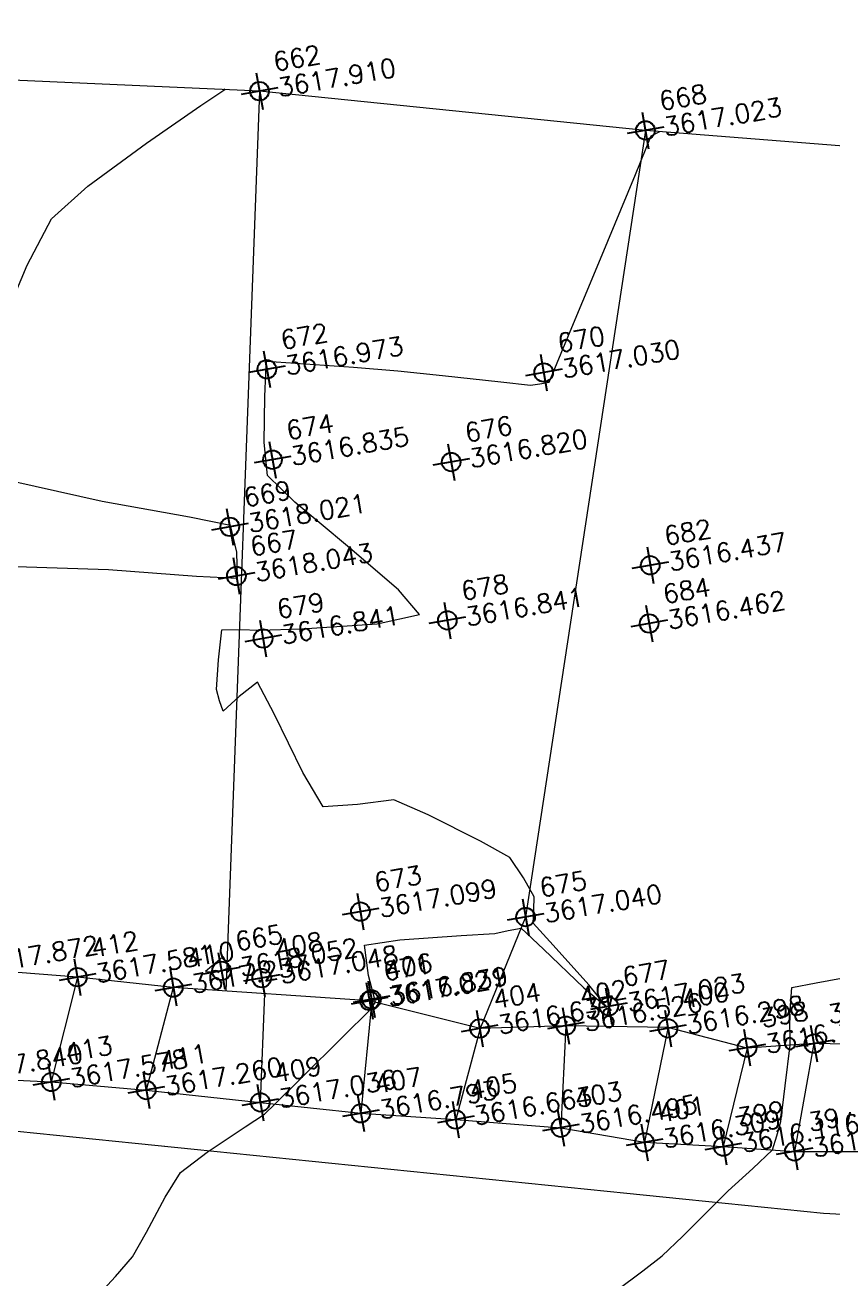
# Model space of a CAD drawing. Header units: millimetres. Extents: x 736950 to 740938, y 8500595 to 8502163.
# Drawn here: x 737878.11 to 737882.45, y 8501301.29 to 8501308.02 of the extents above; entities that cross this region are included whole.
import ezdxf

# ---------------------------------------------------------------- set-up
doc = ezdxf.new("R2010")
doc.units = ezdxf.units.MM
doc.layers.add('CONT-MNR', color=96, linetype='Continuous', lineweight=15)
doc.layers.add('pista', color=251, linetype='Continuous', lineweight=5)
doc.styles.add('5mm', font='arial.ttf', dxfattribs={"height": 3})

msp = doc.modelspace()

# ---------------------------------------------------------------- hatches: boundary and pattern name
at = {"layer": 'pista'}
h = msp.add_hatch(dxfattribs=at)
h.set_pattern_fill('HONEY', color=256, scale=3, angle=9.94991650582834, style=0)
h.set_pattern_definition([(9.94991650582834, (1479841.21072825, -18.49207214638591), (0.4979252195647159, 0.4170677100899267), [0.375, -0.75]), (129.9499165058283, (1479841.21072825, -18.49207214638591), (-0.6101538418184378, 0.222682034283025), [0.3749999999999999, -0.7499999999999998]), (69.94991650582834, (1479841.21072825, -18.49207214638591), (-0.112228622253722, 0.6397497443729518), [-0.75, 0.375])])
h.paths.add_polyline_path([(737744.7999806425, 8501250.923935566), (737743.4751223363, 8501250.754223157), (737756.465848178, 8501242.026572531), (737763.5739612179, 8501242.006896213), (737770.002546867, 8501243.455222024), (737769.8468594846, 8501244.342704736), (737763.4750639071, 8501242.907173423), (737756.7405500773, 8501242.925815564)])
h.paths.add_polyline_path([(737794.2809870465, 8501256.017245878), (737809.7820272583, 8501263.709828075), (737823.391616501, 8501273.483615467), (737837.0791595323, 8501280.557800073), (737851.5530432165, 8501285.77819753), (737870.8510758049, 8501293.050216693, -0.9976846880626209), (737871.0089264096, 8501292.63424804), (737865.2748787645, 8501289.581801567, 0.7845063948290762), (737866.1540430214, 8501286.121818589), (737883.2588851704, 8501291.348365877), (737897.4188924351, 8501296.516943583), (737903.2981396064, 8501301.44146652, -0.5512150924587264), (737904.1219025984, 8501301.177325813), (737906.855912117, 8501297.98174819, 0.5618964424650519), (737910.2738656431, 8501298.536066804), (737914.22079628, 8501308.558674501), (737925.6412323939, 8501300.72656757, 0.340189525830376), (737928.7023693406, 8501300.894137181), (737936.9171069289, 8501306.117412793, -0.358727273887905), (737938.1716059428, 8501305.962964654), (737943.1732157968, 8501301.051021611, 0.3417074120720416), (737946.0555081918, 8501300.709858142), (737955.8779356404, 8501307.072689936), (737971.8320576148, 8501314.464803053), (737988.5677626224, 8501323.411181662), (738023.1375471824, 8501336.282937778), (738044.4246208373, 8501357.728329657), (738061.4456776979, 8501362.208386911), (738078.9085143938, 8501363.070318012), (738112.0997810266, 8501372.051506756), (738118.6561313582, 8501373.365123207), (738128.3493353954, 8501376.976906104), (738155.2251721952, 8501366.826195797), (738176.6167526407, 8501363.543890122), (738193.8053773039, 8501353.328603027), (738204.7313956148, 8501340.877429372), (738207.705198212, 8501335.751671141), (738214.35685511, 8501331.742925933), (738229.9282901662, 8501313.374534177), (738233.5603594936, 8501308.186787868), (738234.53883727, 8501308.358438132), (738230.6417003467, 8501313.924784988), (738214.9478837823, 8501332.43754055), (738208.3676942562, 8501336.403214611), (738205.4657963786, 8501341.405035153), (738194.387784551, 8501354.029418997), (738176.9261677533, 8501364.406946706), (738155.4549153853, 8501367.70147717), (738128.3514754312, 8501377.93815071), (738118.4090486554, 8501374.233504975), (738111.8936108743, 8501372.928085677), (738078.7671659255, 8501363.964436961), (738061.3074614278, 8501363.102660457), (738043.958527311, 8501358.536303693), (738022.6381405202, 8501337.057350922), (737988.196920163, 8501324.233464561), (737971.4304040315, 8501315.270615296), (737955.4419368334, 8501307.862588815), (737945.5806043665, 8501301.47455489, -0.3391433520832071), (737943.8038299843, 8501301.693147572), (737938.8116631231, 8501306.59581691, 0.3560082385246841), (737936.4342009705, 8501306.876887502), (737928.158540546, 8501301.61487459, -0.3502196171718997), (737926.1502499409, 8501301.468794718), (737914.5128481541, 8501309.44969617, 0.4302069892023044), (737913.4330382891, 8501309.014522241), (737909.4507249827, 8501298.90206584, -0.5704007069138802), (737907.5397775185, 8501298.566836312), (737904.9064502402, 8501301.644734057, 0.4931454261128044), (737902.7202336333, 8501302.131411942), (737896.9620044216, 8501297.308254998), (737882.9728831241, 8501292.20205278), (737866.0373022418, 8501287.027224885, -0.7384715771871906), (737865.6977918843, 8501288.787355538), (737871.5108758068, 8501291.881875956, 0.9119586051647783), (737870.5337161538, 8501293.892406015), (737851.2416702455, 8501286.62264278), (737836.7183275839, 8501281.384406622), (737822.9200107896, 8501274.252970394), (737809.3164408724, 8501264.483505804), (737793.8201376351, 8501256.79327439), (737778.9884914039, 8501246.402265295), (737769.846859484, 8501244.34270474), (737770.0025468671, 8501243.455222024), (737779.3594973255, 8501245.563292695)])
h.paths.add_polyline_path([(738260.5182952256, 8501271.251537092), (738234.538837269, 8501308.358438132), (738233.56035949, 8501308.186787868), (738259.6897886079, 8501270.86568047), (738269.3749442189, 8501234.589470252), (738274.5057655985, 8501215.583008338), (738279.7983711922, 8501189.602392923), (738280.7089290785, 8501189.641305126), (738275.382018582, 8501215.790318219), (738270.2441657205, 8501234.822827347)])

# ---------------------------------------------------------------- linework, layer by layer
at = {"linetype": 'Continuous', "extrusion": (0.9849591664230046, 0.172787269436437, 0)}
for points, elevation in [([(8245944.852062786, 0), (8245944.652062787, 0)], 2195698.786162654), ([(8245944.286062787, 0), (8245944.086062785, 0)], 2195700.792162655), ([(8245943.374062789, 0), (8245943.174062791, 0)], 2195698.567162654), ([(8245943.100062788, 0), (8245942.900062788, 0)], 2195700.029162655), ([(8245942.890062787, 0), (8245942.690062787, 0)], 2195698.513162654), ([(8245942.712062789, 0), (8245942.512062789, 0)], 2195699.456162654), ([(8245942.575062788, 0), (8245942.375062788, 0)], 2195698.225162655), ([(8245941.981062788, 0), (8245941.781062787, 0)], 2195700.414162654), ([(8245942.309062789, 0), (8245942.109062788, 0)], 2195698.214162654), ([(8245941.878062786, 0), (8245941.678062786, 0)], 2195699.289162655), ([(8245941.674062787, 0), (8245941.474062786, 0)], 2195700.354162654), ([(8245941.953062788, 0), (8245941.753062788, 0)], 2195698.297162654), ([(8245940.418062788, 0), (8245940.218062788, 0)], 2195698.559162655), ([(8245940.236062787, 0), (8245940.036062788, 0)], 2195699.428162654), ([(8245940.334062787, 0), (8245940.134062788, 0)], 2195697.000162654), ([(8245940.234062788, 0), (8245940.03406279, 0)], 2195697.769162656), ([(8245940.158062787, 0), (8245939.958062788, 0)], 2195697.975162655), ([(8245940.190062786, 0), (8245939.990062788, 0)], 2195697.498162655), ([(8245939.938062788, 0), (8245939.738062788, 0)], 2195698.524162654), ([(8245939.944062787, 0), (8245939.744062788, 0)], 2195698.536162654), ([(8245939.687062787, 0), (8245939.487062787, 0)], 2195699.785162654), ([(8245939.689062789, 0), (8245939.489062788, 0)], 2195699.081162654), ([(8245939.624062791, 0), (8245939.424062788, 0)], 2195699.540162655), ([(8245939.515062786, 0), (8245939.315062786, 0)], 2195700.078162654), ([(8245939.340062791, 0), (8245939.140062789, 0)], 2195700.479162654), ([(8245939.299062787, 0), (8245939.099062788, 0)], 2195700.836162656), ([(8245939.804062787, 0), (8245939.604062788, 0)], 2195696.765162655), ([(8245939.673062786, 0), (8245939.473062786, 0)], 2195697.260162654), ([(8245939.502062787, 0), (8245939.302062788, 0)], 2195697.852162655), ([(8245939.351062788, 0), (8245939.151062788, 0)], 2195698.374162654), ([(8245939.230062789, 0), (8245939.030062787, 0)], 2195698.870162654), ([(8245939.089062789, 0), (8245938.889062788, 0)], 2195699.419162654), ([(8245938.934062787, 0), (8245938.734062788, 0)], 2195699.848162655), ([(8245938.838062788, 0), (8245938.638062788, 0)], 2195700.261162654), ([(8245938.747062787, 0), (8245938.547062787, 0)], 2195700.633162655)]:
    msp.add_lwpolyline(points, dxfattribs=dict(at, elevation=elevation))
at = {"linetype": 'Continuous', "extrusion": (-0.172787269436437, 0.9849591664230046, 0)}
for points, elevation in [([(-2195698.886162654, 0), (-2195698.686162655, 0)], 8245944.752062786), ([(-2195700.892162655, 0), (-2195700.692162654, 0)], 8245944.186062787), ([(-2195698.667162655, 0), (-2195698.467162655, 0)], 8245943.274062787), ([(-2195700.129162654, 0), (-2195699.929162654, 0)], 8245943.000062791), ([(-2195698.613162654, 0), (-2195698.413162655, 0)], 8245942.790062787), ([(-2195699.556162654, 0), (-2195699.356162654, 0)], 8245942.612062788), ([(-2195698.325162655, 0), (-2195698.125162654, 0)], 8245942.475062788), ([(-2195700.514162654, 0), (-2195700.314162655, 0)], 8245941.881062788), ([(-2195698.314162654, 0), (-2195698.114162655, 0)], 8245942.209062788), ([(-2195699.389162655, 0), (-2195699.189162654, 0)], 8245941.778062788), ([(-2195700.454162654, 0), (-2195700.254162654, 0)], 8245941.574062788), ([(-2195698.397162655, 0), (-2195698.197162655, 0)], 8245941.853062788), ([(-2195698.659162655, 0), (-2195698.459162654, 0)], 8245940.318062788), ([(-2195699.528162654, 0), (-2195699.328162655, 0)], 8245940.136062786), ([(-2195697.869162654, 0), (-2195697.669162654, 0)], 8245940.134062788), ([(-2195697.100162655, 0), (-2195696.900162654, 0)], 8245940.234062787), ([(-2195697.598162654, 0), (-2195697.398162654, 0)], 8245940.09006279), ([(-2195698.075162655, 0), (-2195697.875162654, 0)], 8245940.058062789), ([(-2195698.624162655, 0), (-2195698.424162655, 0)], 8245939.838062788), ([(-2195698.636162655, 0), (-2195698.436162654, 0)], 8245939.844062786), ([(-2195699.885162655, 0), (-2195699.685162655, 0)], 8245939.587062787), ([(-2195699.640162655, 0), (-2195699.440162655, 0)], 8245939.524062787), ([(-2195699.181162656, 0), (-2195698.981162655, 0)], 8245939.58906279), ([(-2195700.178162654, 0), (-2195699.978162655, 0)], 8245939.41506279), ([(-2195700.579162655, 0), (-2195700.379162655, 0)], 8245939.240062789), ([(-2195700.936162656, 0), (-2195700.736162655, 0)], 8245939.19906279), ([(-2195696.865162655, 0), (-2195696.665162655, 0)], 8245939.704062789), ([(-2195697.360162655, 0), (-2195697.160162655, 0)], 8245939.573062788), ([(-2195697.952162654, 0), (-2195697.752162655, 0)], 8245939.402062787), ([(-2195698.474162655, 0), (-2195698.274162655, 0)], 8245939.251062788), ([(-2195698.970162654, 0), (-2195698.770162654, 0)], 8245939.130062788), ([(-2195699.519162655, 0), (-2195699.319162655, 0)], 8245938.989062789), ([(-2195699.948162655, 0), (-2195699.748162655, 0)], 8245938.834062786), ([(-2195700.361162654, 0), (-2195700.161162654, 0)], 8245938.738062787), ([(-2195700.733162655, 0), (-2195700.533162655, 0)], 8245938.647062788)]:
    msp.add_lwpolyline(points, dxfattribs=dict(at, elevation=elevation))
at = {"linetype": 'Continuous'}
for centre in [(737879.3685021249, 8501307.667127855), (737881.4421278073, 8501307.45625223), (737879.4081756513, 8501306.173517797), (737880.8955296646, 8501306.156253973), (737879.438616895, 8501305.687467048), (737880.3981895229, 8501305.675082712), (737879.2093766449, 8501305.327442177), (737881.4680878983, 8501305.120607765), (737879.2445035079, 8501305.063542377), (737880.3778059249, 8501304.824771293), (737881.46203604, 8501304.807858065), (737879.3877673864, 8501304.72723826), (737879.9110551466, 8501303.260596203), (737880.7984319453, 8501303.231485773), (737878.3900179369, 8501302.90848428), (737879.1647302627, 8501302.942861773), (737879.3807636835, 8501302.903599055), (737878.9054089686, 8501302.85269822), (737879.9595194652, 8501302.78176825), (737879.9703022516, 8501302.78975145), (737881.2449225787, 8501302.752428245), (737880.551165751, 8501302.632755926), (737881.0144931807, 8501302.648042936), (737881.5632350248, 8501302.633641938), (737882.3471561233, 8501302.551863508), (737881.9884414225, 8501302.530561779), (737878.2501297855, 8501302.345850913), (737878.7603197054, 8501302.30235096), (737879.3729621549, 8501302.236213006), (737879.9132017172, 8501302.177679129), (737880.4226487236, 8501302.144201554), (737880.9877543108, 8501302.100182522), (737881.4370838201, 8501302.02163959), (737881.8604595335, 8501301.998444652), (737882.2425879849, 8501301.973090233)]:
    msp.add_circle(centre, 0.05, dxfattribs=at)
at = {"layer": 'CONT-MNR', "extrusion": (0.5546701291090761, -0.8320703382972624, 0), "elevation": -6664406.411672506}
msp.add_lwpolyline([(5329388.652594068, 3618.000000000004), (5329388.807711781, 3618.000000000004)], dxfattribs=at)
at = {"layer": 'CONT-MNR'}
for points, elevation in [([(737879.1833526413, 8501307.675556742), (737879.1813641358, 8501307.679462563)], 3618), ([(737878.7615541223, 8501307.388327625), (737879.0542837951, 8501307.58951758)], 3618), ([(737881.473760097, 8501307.426306875), (737881.5203488866, 8501307.450055966)], 3617), ([(737878.2519574321, 8501306.981991878), (737878.4468749068, 8501307.157361012)], 3618), ([(737878.1198474745, 8501306.732296603), (737878.2519574321, 8501306.981991878)], 3618), ([(737877.9492002695, 8501306.326970795), (737878.1198474745, 8501306.732296603)], 3618), ([(737879.4070324438, 8501306.216556737), (737879.5627111013, 8501306.206269577)], 3617), ([(737879.5627111013, 8501306.206269577), (737879.87441331, 8501306.18390652)], 3617), ([(737879.87441331, 8501306.18390652), (737880.1127120238, 8501306.165340194)], 3617), ([(737880.1127120238, 8501306.165340194), (737880.3516485891, 8501306.140074864)], 3617), ([(737879.3971956436, 8501306.026425071), (737879.4030539194, 8501306.15172004)], 3617), ([(737880.8244810966, 8501306.087515244), (737880.87511529, 8501306.094627755)], 3617), ([(737878.5234954973, 8501305.463983398), (737878.0443708543, 8501305.57088563)], 3618), ([(737879.213435703, 8501305.333816983), (737878.9924303209, 8501305.37920357)], 3618), ([(737879.2474994552, 8501305.190666284), (737879.213435703, 8501305.333816983)], 3618), ([(737880.1148186424, 8501304.98910142), (737879.8419962978, 8501305.22327032)], 3617), ([(737878.557771465, 8501305.098166982), (737879.0310177559, 8501305.062653117)], 3618), ([(737879.0310177559, 8501305.062653117), (737879.249628587, 8501305.051511535)], 3618), ([(737879.1476290582, 8501304.612647463), (737879.1662698569, 8501304.77338299)], 3617), ([(737879.368816506, 8501304.771724414), (737879.5963876394, 8501304.779515766)], 3617), ([(737879.5963876394, 8501304.779515766), (737880.0003123912, 8501304.805458732)], 3617), ([(737879.1384999172, 8501304.454129076), (737879.1476290582, 8501304.612647463)], 3617), ([(737879.3584834023, 8501304.492955947), (737879.2602940768, 8501304.415640023)], 3617), ([(737879.2602940768, 8501304.415640023), (737879.1733860724, 8501304.336451907)], 3617), ([(737879.1733860724, 8501304.336451907), (737879.1546620508, 8501304.392816976)], 3617), ([(737879.7102587008, 8501303.8233774), (737879.6013354502, 8501304.007997844)], 3617), ([(737880.8443560926, 8501303.340577254), (737880.7868949983, 8501303.441882553)], 3617), ([(737880.8396612115, 8501303.199257001), (737880.8417441223, 8501303.269721912)], 3617), ([(737880.1221164629, 8501303.109556792), (737880.4520547636, 8501303.132962372)], 3617), ([(737880.6336300574, 8501303.143578466), (737880.7042940893, 8501303.159388471)], 3617), ([(737880.7042940893, 8501303.159388471), (737880.773889401, 8501303.172058506)], 3617), ([(737879.9336146187, 8501303.081313027), (737880.1221164629, 8501303.109556792)], 3617), ([(737881.1382652477, 8501302.86804025), (737880.9462293161, 8501303.080718432)], 3617), ([(737879.1530367549, 8501303.002465453), (737879.1120729356, 8501302.967973191)], 3618), ([(737879.1712759904, 8501303.01733273), (737879.1530367549, 8501303.002465453)], 3618), ([(737879.1743074122, 8501303.019482385), (737879.1712759904, 8501303.01733273)], 3618), ([(737879.2054531238, 8501302.960198801), (737879.1743074122, 8501303.019482385)], 3618), ([(737879.1120729356, 8501302.967973191), (737879.0791994068, 8501302.939066382)], 3618), ([(737879.0791994068, 8501302.939066382), (737879.148184613, 8501302.937109007)], 3618), ([(737879.9918751059, 8501302.773619141), (737879.954953654, 8501302.917599604)], 3617), ([(737882.2292508046, 8501302.852380648), (737882.3593163342, 8501302.8788973)], 3616), ([(737882.3593163342, 8501302.8788973), (737882.495324718, 8501302.903943237)], 3616), ([(737879.9552533588, 8501302.726128487), (737879.9918751059, 8501302.773619141)], 3617), ([(737879.5839967168, 8501302.35752343), (737879.8250091268, 8501302.596746149)], 3617), ([(737882.1937337142, 8501302.32524293), (737882.2191724681, 8501302.544263393)], 3616), ([(737879.4529976234, 8501302.227541322), (737879.5839967168, 8501302.35752343)], 3617), ([(737882.1691678528, 8501302.134137599), (737882.1937337142, 8501302.32524293)], 3616), ([(737879.2912479435, 8501302.105353666), (737879.3956880958, 8501302.172840592)], 3617), ([(737878.9451163235, 8501301.859052595), (737879.0884035619, 8501301.969544187)], 3617), ([(737882.018419363, 8501301.8811169), (737882.1243101085, 8501301.980938029)], 3616), ([(737878.8620835263, 8501301.727014901), (737878.9451163235, 8501301.859052595)], 3617), ([(737881.8874639913, 8501301.76074766), (737882.018419363, 8501301.8811169)], 3616), ([(737881.790707932, 8501301.664330075), (737881.8874639913, 8501301.76074766)], 3616), ([(737881.6419436311, 8501301.516015247), (737881.790707932, 8501301.664330075)], 3616), ([(737878.6872395006, 8501301.406505346), (737878.7623146852, 8501301.538823934)], 3617), ([(737881.5325094291, 8501301.411572756), (737881.6419436311, 8501301.516015247)], 3616), ([(737878.5958748077, 8501301.300305018), (737878.6872395006, 8501301.406505346)], 3617), ([(737881.4288637623, 8501301.330792904), (737881.5325094291, 8501301.411572756)], 3616), ([(737881.2860281261, 8501301.225732928), (737881.4288637623, 8501301.330792904)], 3616), ([(737878.4664421483, 8501301.161824677), (737878.5958748077, 8501301.300305018)], 3617)]:
    msp.add_lwpolyline(points, dxfattribs=dict(at, elevation=elevation))
at = {"layer": 'CONT-MNR', "extrusion": (0.591699890394096, -0.8061583217381155, 0), "elevation": -6416796.914418341}
msp.add_lwpolyline([(5625069.363596461, 3618.00000000001), (5625069.753940647, 3618.00000000001)], dxfattribs=at)
at = {"layer": 'CONT-MNR', "extrusion": (0.9237301377238423, -0.3830439043513048, 0), "elevation": -2574770.633283044}
msp.add_lwpolyline([(8135554.65669289, 3617.000000000003), (8135554.880392739, 3617.000000000003)], dxfattribs=at)
at = {"layer": 'CONT-MNR', "extrusion": (0.9239539087169963, -0.3825038229437512, 0), "elevation": -2570014.11886276}
msp.add_lwpolyline([(8137057.995432345, 3617), (8137058.486633865, 3617)], dxfattribs=at)
at = {"layer": 'CONT-MNR', "extrusion": (0.9236828311705165, -0.3831579666414611, 0), "elevation": -2575775.218131259}
msp.add_lwpolyline([(8135235.670644321, 3617), (8135236.162389148, 3617)], dxfattribs=at)
at = {"layer": 'CONT-MNR', "extrusion": (0.9219461343657018, -0.3873181190289698, 0), "elevation": -2612423.423475902}
msp.add_lwpolyline([(8123540.951256616, 3617), (8123541.176589021, 3617)], dxfattribs=at)
at = {"layer": 'CONT-MNR', "extrusion": (0.9981226383240014, -0.0612470314801867, 0), "elevation": 215814.3710440151}
msp.add_lwpolyline([(8530539.048382303, 3617.000000000013), (8530539.113340948, 3617.000000000013)], dxfattribs=at)
at = {"layer": 'CONT-MNR', "extrusion": (-0.1108077874775643, -0.9938418557468421, 0), "elevation": -8530716.759713372}
msp.add_lwpolyline([(-208674.5460495618, 3617), (-208674.2304125422, 3617)], dxfattribs=at)
at = {"layer": 'CONT-MNR', "extrusion": (-0.1098296144153024, -0.9939504292455363, 0), "elevation": -8530918.001270682}
msp.add_lwpolyline([(-200278.367501037, 3617.000000000006), (-200278.2073932268, 3617.000000000006)], dxfattribs=at)
at = {"layer": 'CONT-MNR', "extrusion": (0.1837861683197839, -0.9829662478103366, 0), "elevation": -8220884.654609501}
msp.add_lwpolyline([(2287734.467988345, 3617), (2287734.518224263, 3617)], dxfattribs=at)
at = {"layer": 'CONT-MNR', "extrusion": (0.9998797524300432, -0.01550743951900041, 0), "elevation": 605957.1799539089}
msp.add_lwpolyline([(8511726.13922708, 3617), (8511726.385158261, 3617)], dxfattribs=at)
at = {"layer": 'CONT-MNR', "extrusion": (0.9945315081630642, 0.1044369631447648, 0), "elevation": 1621694.864425434}
msp.add_lwpolyline([(8377754.396989279, 3617.000000000013), (8377754.576247466, 3617.000000000013)], dxfattribs=at)
at = {"layer": 'CONT-MNR', "extrusion": (0.6965147493421032, 0.7175424753621956, 0), "elevation": 6613991.759411431}
msp.add_lwpolyline([(5391824.717177087, 3617), (5391824.920749441, 3617)], dxfattribs=at)
at = {"layer": 'CONT-MNR', "extrusion": (-0.177908185182951, -0.9840470911724241, 0), "elevation": -8496959.542001668}
msp.add_lwpolyline([(-786344.1355618706, 3618.00000000001), (-786344.6120988453, 3618.00000000001)], dxfattribs=at)
at = {"layer": 'CONT-MNR', "extrusion": (0.6412467832291618, 0.7673347137972141, 0), "elevation": 6996509.685490665}
msp.add_lwpolyline([(4885233.810296405, 3617), (4885234.180175967, 3617)], dxfattribs=at)
at = {"layer": 'CONT-MNR', "extrusion": (0.9998829684937013, 0.01529867040706623, 0), "elevation": 867851.5585215387}
msp.add_lwpolyline([(8489021.559535574, 3618), (8489021.69870661, 3618)], dxfattribs=at)
at = {"layer": 'CONT-MNR', "extrusion": (-0.03062196023440917, -0.9995310378129348, 0), "elevation": -8519913.595389148}
msp.add_lwpolyline([(477205.3973157159, 3618.000000000013), (477205.8939725753, 3618.000000000013)], dxfattribs=at)
at = {"layer": 'CONT-MNR', "extrusion": (0.7612574567796762, 0.6484497547978098, 0), "elevation": 6074385.87525935}
msp.add_lwpolyline([(5993203.461410647, 3617.000000000003), (5993203.635787392, 3617.000000000003)], dxfattribs=at)
at = {"layer": 'CONT-MNR', "extrusion": (0.2182525035968666, -0.9758923325212162, 0), "elevation": -8135314.018650719}
msp.add_lwpolyline([(2575522.49225706, 3617.00000000001), (2575522.725459842, 3617.00000000001)], dxfattribs=at)
at = {"layer": 'CONT-MNR', "extrusion": (0.02926428660750771, -0.9995717090481072, 0), "elevation": -8476070.234065846}
msp.add_lwpolyline([(986347.7587254073, 3617.000000000013), (986347.8563130373, 3617.000000000013)], dxfattribs=at)
at = {"layer": 'CONT-MNR', "extrusion": (-0.04295433981361396, -0.9990770364146984, 0), "elevation": -8525153.498142166}
msp.add_lwpolyline([(372030.2939071788, 3617.000000000006), (372030.3990049952, 3617.000000000006)], dxfattribs=at)
at = {"layer": 'CONT-MNR', "extrusion": (0.8857049537525261, 0.4642485701628338, 0), "elevation": 4600261.85845416}
msp.add_lwpolyline([(7187087.874456909, 3617), (7187088.065641101, 3617)], dxfattribs=at)
at = {"layer": 'CONT-MNR', "extrusion": (0.9669682137585417, 0.2548969862132845, 0), "elevation": 2880462.556764032}
msp.add_lwpolyline([(8032407.950626919, 3617.000000000013), (8032408.01403345, 3617.000000000013)], dxfattribs=at)
at = {"layer": 'CONT-MNR', "extrusion": (0.8986208779429674, 0.4387260166949421, 0), "elevation": 4392817.259309913}
msp.add_lwpolyline([(7315722.293032743, 3617.000000000003), (7315722.644265752, 3617.000000000003)], dxfattribs=at)
at = {"layer": 'CONT-MNR', "extrusion": (0.07085312511279727, -0.9974867591410678, 0), "elevation": -8427656.915825145}
msp.add_lwpolyline([(1338369.369177493, 3617.00000000001), (1338369.184241564, 3617.00000000001)], dxfattribs=at)
at = {"layer": 'CONT-MNR', "extrusion": (0.1235035376505155, -0.9923441319359971, 0), "elevation": -8345088.198576268}
msp.add_lwpolyline([(1782172.078991012, 3617), (1782171.882055974, 3617)], dxfattribs=at)
at = {"layer": 'CONT-MNR', "extrusion": (-0.3994444418341315, -0.9167574040539946, 0), "elevation": -8088375.359257189}
msp.add_lwpolyline([(-2719341.337777059, 3617.00000000001), (-2719341.539585133, 3617.00000000001)], dxfattribs=at)
at = {"layer": 'CONT-MNR', "extrusion": (-0.449844391504272, -0.8931069496046659, 0), "elevation": -7924504.790174831}
msp.add_lwpolyline([(-3165257.509773387, 3617.00000000001), (-3165257.824266178, 3617.00000000001)], dxfattribs=at)
at = {"layer": 'CONT-MNR', "extrusion": (0.4826073945733965, 0.8758368014094168, 0), "elevation": 7801861.199403591}
msp.add_lwpolyline([(3456528.8733149, 3617.000000000013), (3456529.053533532, 3617.000000000013)], dxfattribs=at)
at = {"layer": 'CONT-MNR', "extrusion": (0.8328543324052003, 0.5534922411325097, 0), "elevation": 5319952.704759159}
msp.add_lwpolyline([(6671936.112235996, 3617.000000000013), (6671936.244145663, 3617.000000000013)], dxfattribs=at)
at = {"layer": 'CONT-MNR', "extrusion": (0.9993212357968728, -0.0368383996043658, 0), "elevation": 424205.5876346555}
msp.add_lwpolyline([(8522715.238691075, 3617), (8522715.309594547, 3617)], dxfattribs=at)
at = {"layer": 'CONT-MNR', "extrusion": (0.7436577925453646, 0.6685604591856713, 0), "elevation": 6232366.006955856}
msp.add_lwpolyline([(5828742.258530748, 3617.000000000013), (5828742.417930102, 3617.000000000013)], dxfattribs=at)
at = {"layer": 'CONT-MNR', "extrusion": (0.05836695401823974, -0.9982951961612521, 0), "elevation": -8443742.2443309}
msp.add_lwpolyline([(1232817.679684296, 3617), (1232817.861569669, 3617)], dxfattribs=at)
at = {"layer": 'CONT-MNR', "extrusion": (0.6862800447533495, 0.7273374046296125, 0), "elevation": 6689708.635661982}
msp.add_lwpolyline([(5297586.434375297, 3617), (5297586.268380271, 3617)], dxfattribs=at)
at = {"layer": 'CONT-MNR', "extrusion": (0.9916119739803544, 0.1292505050620115, 0), "elevation": 1830488.294477028}
msp.add_lwpolyline([(8334622.410673003, 3617), (8334622.575771268, 3617)], dxfattribs=at)
at = {"layer": 'CONT-MNR', "extrusion": (0.689708909292694, 0.7240867492519681, 0), "elevation": 6664603.922792898}
msp.add_lwpolyline([(5329134.681472722, 3617.000000000013), (5329134.382071156, 3617.000000000013)], dxfattribs=at)
at = {"layer": 'CONT-MNR', "extrusion": (0.3739356198717573, -0.9274546631459268, 0), "elevation": -7608653.755171057}
msp.add_lwpolyline([(3863289.440327411, 3618), (3863289.502075454, 3618)], dxfattribs=at)
at = {"layer": 'CONT-MNR', "extrusion": (0.78200950399602, 0.6232665045226631, 0), "elevation": 5875607.385394762}
msp.add_lwpolyline([(6188202.887339373, 3617.000000000003), (6188203.041356313, 3617.000000000003)], dxfattribs=at)
at = {"layer": 'CONT-MNR', "extrusion": (0.6462985332586146, 0.7630846649669769, 0), "elevation": 6964105.318353858}
msp.add_lwpolyline([(4931313.803111172, 3617), (4931313.642129887, 3617)], dxfattribs=at)
at = {"layer": 'CONT-MNR', "extrusion": (0.9970740183634751, -0.07644214743525116, 0), "elevation": 85865.35336469626}
msp.add_lwpolyline([(8532833.354219155, 3616.00000000001), (8532833.498506293, 3616.00000000001)], dxfattribs=at)
at = {"layer": 'CONT-MNR', "extrusion": (0.7047554860232974, -0.709450283614057, 0), "elevation": -5511226.683649385}
msp.add_lwpolyline([(6514828.694526772, 3617), (6514828.878111492, 3617)], dxfattribs=at)
at = {"layer": 'CONT-MNR', "extrusion": (0.9999832291724727, 0.005791491499969825, 0), "elevation": 787105.0657008085}
msp.add_lwpolyline([(8496886.531784348, 3616.000000000011), (8496886.69603941, 3616.000000000011)], dxfattribs=at)
at = {"layer": 'CONT-MNR', "extrusion": (-0.6904505247292141, 0.7233796188040916, 0), "elevation": 5640199.509188102}
msp.add_lwpolyline([(-6403495.462095643, 3617), (-6403495.541320335, 3617)], dxfattribs=at)
at = {"layer": 'CONT-MNR', "extrusion": (0.9655089654878461, -0.2603698092379167, 0), "elevation": -1501050.565134119}
msp.add_lwpolyline([(8400205.588298107, 3616.000000000003), (8400205.668457102, 3616.000000000003)], dxfattribs=at)
at = {"layer": 'CONT-MNR', "extrusion": (0.5563437075550729, -0.8309522724343893, 0), "elevation": -6653661.802473895}
msp.add_lwpolyline([(5342788.162072212, 3617), (5342788.40618296, 3617)], dxfattribs=at)
at = {"layer": 'CONT-MNR', "extrusion": (0.9534083085537954, -0.3016829414809377, 0), "elevation": -1861194.839976526}
msp.add_lwpolyline([(8327818.391879236, 3616), (8327818.471389074, 3616)], dxfattribs=at)
at = {"layer": 'CONT-MNR', "extrusion": (0.8835192233293395, -0.4683948996386713, 0), "elevation": -3330036.210084037}
msp.add_lwpolyline([(7856681.981690141, 3617.000000000013), (7856682.194691695, 3617.000000000013)], dxfattribs=at)
at = {"layer": 'pista'}
for p, q in [((737877.8681145147, 8501302.101937605), (737882.3982842265, 8501301.6405139)), ((737882.3982842265, 8501301.6405139), (737885.1458654694, 8501301.507822182))]:
    msp.add_line(p, q, dxfattribs=at)
for points in [[(737879.3685021253, 8501307.667127853), (737877.1137821864, 8501307.767043775), (737876.6492436585, 8501306.314936526), (737876.7075113823, 8501303.505751971), (737876.6902947408, 8501303.03672256), (737876.6902947408, 8501303.03672256)], [(737881.4421278073, 8501307.45625223), (737879.3685021254, 8501307.667127857), (737879.1870302231, 8501302.833748227)], [(737883.6629272384, 8501307.280332115), (737881.4421278073, 8501307.45625223), (737880.7984319453, 8501303.231485773), (737880.5545988443, 8501302.633358179)], [(737889.4712225148, 8501302.002549345), (737889.0819230328, 8501302.039844297), (737888.4860766536, 8501302.102837091), (737887.8424863542, 8501302.212278979), (737887.5625326817, 8501302.112404352), (737887.1725602624, 8501302.228772352), (737886.6357239635, 8501302.215819046), (737886.2592114568, 8501302.238097565), (737885.7416427317, 8501302.259997675), (737885.2110282092, 8501302.327326927), (737884.8374355924, 8501302.315598473), (737884.4021193458, 8501302.33162238), (737883.7319526428, 8501302.45366168), (737883.2694555962, 8501302.514665628), (737882.7871726134, 8501302.54377104), (737882.3471561233, 8501302.551863508), (737881.9890984648, 8501302.526816364), (737881.562340868, 8501302.638739003), (737881.0144931807, 8501302.648042936), (737880.5545988443, 8501302.633358179), (737879.9595194652, 8501302.78176825), (737878.9054089686, 8501302.85269822), (737878.3900179369, 8501302.90848428), (737877.7714482385, 8501302.956322841)], [(737878.3900179369, 8501302.90848428), (737878.2501297855, 8501302.345850913)], [(737878.9054089686, 8501302.85269822), (737878.7603197054, 8501302.30235096)], [(737879.3954778836, 8501302.819722006), (737879.3729621549, 8501302.236213006)], [(737879.9713389751, 8501302.783841696), (737879.9132017172, 8501302.177679129)], [(737880.5545988443, 8501302.633358179), (737880.4226487236, 8501302.144201554)], [(737881.0144931807, 8501302.648042936), (737880.9877543108, 8501302.100182522)], [(737881.5632350248, 8501302.633641938), (737881.4370838201, 8501302.02163959)], [(737881.9890984648, 8501302.526816364), (737881.8604595335, 8501301.998444652)], [(737882.3471561233, 8501302.551863508), (737882.2425879849, 8501301.973090233)], [(737877.6868038352, 8501302.373937812), (737878.2501297855, 8501302.345850913), (737878.7603197054, 8501302.30235096), (737879.3729621549, 8501302.236213006), (737879.9132017172, 8501302.177679129), (737880.4226487236, 8501302.144201554), (737880.9877543108, 8501302.100182522), (737881.4370838201, 8501302.02163959), (737881.8604595335, 8501301.998444652), (737882.2425879849, 8501301.973090233), (737882.6700420522, 8501301.972946694)]]:
    msp.add_lwpolyline(points, dxfattribs=at)

# ---------------------------------------------------------------- texts
at = {"color": 2, "char_height": 0.1, "attachment_point": 1, "rotation": 9.94991650582834, "style": '5mm'}
for s, insert, width in [('\\Ftxt.shx;\\W1.0000000000;\\T1.0000000000;\\o\\l662', (737879.4341684604, 8501307.871548824), 0.4), ('\\Ftxt.shx;\\W1.0000000000;\\T1.0000000000;\\o\\l668', (737881.5077941428, 8501307.6606732), 0.4), ('\\Ftxt.shx;\\W1.0000000000;\\T1.0000000000;\\o\\l672', (737879.4738419869, 8501306.377938766), 0.4), ('\\Ftxt.shx;\\W1.0000000000;\\T1.0000000000;\\o\\l670', (737880.9611960001, 8501306.360674942), 0.3833333333333333), ('\\Ftxt.shx;\\W1.0000000000;\\T1.0000000000;\\o\\l674', (737879.5042832305, 8501305.891888015), 0.4), ('\\Ftxt.shx;\\W1.0000000000;\\T1.0000000000;\\o\\l676', (737880.4638558584, 8501305.87950368), 0.4), ('\\Ftxt.shx;\\W1.0000000000;\\T1.0000000000;\\o\\l669', (737879.2750429804, 8501305.531863146), 0.4), ('\\Ftxt.shx;\\W1.0000000000;\\T1.0000000000;\\o\\l682', (737881.5337542339, 8501305.325028732), 0.4), ('\\Ftxt.shx;\\W1.0000000000;\\T1.0000000000;\\o\\l667', (737879.3101698434, 8501305.267963346), 0.4), ('\\Ftxt.shx;\\W1.0000000000;\\T1.0000000000;\\o\\l678', (737880.4434722604, 8501305.02919226), 0.4), ('\\Ftxt.shx;\\W1.0000000000;\\T1.0000000000;\\o\\l684', (737881.5277023755, 8501305.012279032), 0.4), ('\\Ftxt.shx;\\W1.0000000000;\\T1.0000000000;\\o\\l679', (737879.4534337219, 8501304.931659227), 0.4), ('\\Ftxt.shx;\\W1.0000000000;\\T1.0000000000;\\o\\l673', (737879.9767214821, 8501303.465017172), 0.4), ('\\Ftxt.shx;\\W1.0000000000;\\T1.0000000000;\\o\\l675', (737880.8640982808, 8501303.43590674), 0.4), ('\\Ftxt.shx;\\W1.0000000000;\\T1.0000000000;\\o\\l412', (737878.4556842725, 8501303.112905247), 0.3666666666666667), ('\\Ftxt.shx;\\W1.0000000000;\\T1.0000000000;\\o\\l665', (737879.2303965982, 8501303.147282742), 0.4), ('\\Ftxt.shx;\\W1.0000000000;\\T1.0000000000;\\o\\l408', (737879.446430019, 8501303.108020023), 0.3833333333333333), ('\\Ftxt.shx;\\W1.0000000000;\\T1.0000000000;\\o\\l410', (737878.9710753041, 8501303.057119189), 0.35), ('\\Ftxt.shx;\\W1.0000000000;\\T1.0000000000;\\o\\l671', (737880.0251858007, 8501302.986189216), 0.3666666666666667), ('\\Ftxt.shx;\\W1.0000000000;\\T1.0000000000;\\o\\l406', (737880.0359685872, 8501302.994172418), 0.3833333333333333), ('\\Ftxt.shx;\\W1.0000000000;\\T1.0000000000;\\o\\l677', (737881.3105889142, 8501302.956849212), 0.4), ('\\Ftxt.shx;\\W1.0000000000;\\T1.0000000000;\\o\\l404', (737880.6168320865, 8501302.837176893), 0.3833333333333333), ('\\Ftxt.shx;\\W1.0000000000;\\T1.0000000000;\\o\\l402', (737881.0801595162, 8501302.852463905), 0.3833333333333333), ('\\Ftxt.shx;\\W1.0000000000;\\T1.0000000000;\\o\\l400', (737881.6289013603, 8501302.838062905), 0.3666666666666667), ('\\Ftxt.shx;\\W1.0000000000;\\T1.0000000000;\\o\\l396', (737882.4128224588, 8501302.756284475), 0.4), ('\\Ftxt.shx;\\W1.0000000000;\\T1.0000000000;\\o\\l398', (737882.054107758, 8501302.734982748), 0.4), ('\\Ftxt.shx;\\W1.0000000000;\\T1.0000000000;\\o\\l413', (737878.315796121, 8501302.550271882), 0.3666666666666667), ('\\Ftxt.shx;\\W1.0000000000;\\T1.0000000000;\\o\\l411', (737878.8259860409, 8501302.506771928), 0.3333333333333333), ('\\Ftxt.shx;\\W1.0000000000;\\T1.0000000000;\\o\\l409', (737879.4386284904, 8501302.440633975), 0.3833333333333333), ('\\Ftxt.shx;\\W1.0000000000;\\T1.0000000000;\\o\\l407', (737879.9788680527, 8501302.382100096), 0.3833333333333333), ('\\Ftxt.shx;\\W1.0000000000;\\T1.0000000000;\\o\\l405', (737880.4883150591, 8501302.348622521), 0.3833333333333333), ('\\Ftxt.shx;\\W1.0000000000;\\T1.0000000000;\\o\\l403', (737881.0534206463, 8501302.304603491), 0.3833333333333333), ('\\Ftxt.shx;\\W1.0000000000;\\T1.0000000000;\\o\\l401', (737881.5027501556, 8501302.226060558), 0.35), ('\\Ftxt.shx;\\W1.0000000000;\\T1.0000000000;\\o\\l399', (737881.926125869, 8501302.202865621), 0.4), ('\\Ftxt.shx;\\W1.0000000000;\\T1.0000000000;\\o\\l397', (737882.3082543204, 8501302.1775112), 0.4)]:
    msp.add_mtext(s, dxfattribs=dict(at, insert=insert, width=width))
at = {"color": 1, "char_height": 0.1, "attachment_point": 1, "rotation": 9.94991650582834, "style": '5mm'}
for s, insert, width in [('\\Ftxt.shx;\\W1.0000000000;\\T1.0000000000;\\o\\l3617.910', (737879.4583586783, 8501307.73365454), 0.75), ('\\Ftxt.shx;\\W1.0000000000;\\T1.0000000000;\\o\\l3617.023', (737881.5319843607, 8501307.522778915), 0.7833333333333333), ('\\Ftxt.shx;\\W1.0000000000;\\T1.0000000000;\\o\\l3616.973', (737879.4980322047, 8501306.240044482), 0.8), ('\\Ftxt.shx;\\W1.0000000000;\\T1.0000000000;\\o\\l3617.030', (737880.985386218, 8501306.222780658), 0.7666666666666667), ('\\Ftxt.shx;\\W1.0000000000;\\T1.0000000000;\\o\\l3616.835', (737879.5284734484, 8501305.753993731), 0.8), ('\\Ftxt.shx;\\W1.0000000000;\\T1.0000000000;\\o\\l3616.820', (737880.4880460761, 8501305.741609396), 0.7833333333333334), ('\\Ftxt.shx;\\W1.0000000000;\\T1.0000000000;\\o\\l3618.021', (737879.2992331983, 8501305.393968862), 0.75), ('\\Ftxt.shx;\\W1.0000000000;\\T1.0000000000;\\o\\l3616.437', (737881.5579444517, 8501305.187134448), 0.8), ('\\Ftxt.shx;\\W1.0000000000;\\T1.0000000000;\\o\\l3618.043', (737879.3343600611, 8501305.130069062), 0.7833333333333333), ('\\Ftxt.shx;\\W1.0000000000;\\T1.0000000000;\\o\\l3616.841', (737880.4676624782, 8501304.891297976), 0.7666666666666666), ('\\Ftxt.shx;\\W1.0000000000;\\T1.0000000000;\\o\\l3616.462', (737881.5518925934, 8501304.874384748), 0.8), ('\\Ftxt.shx;\\W1.0000000000;\\T1.0000000000;\\o\\l3616.841', (737879.4776239397, 8501304.793764943), 0.7666666666666666), ('\\Ftxt.shx;\\W1.0000000000;\\T1.0000000000;\\o\\l3617.099', (737880.0009117, 8501303.327122888), 0.7833333333333333), ('\\Ftxt.shx;\\W1.0000000000;\\T1.0000000000;\\o\\l3617.040', (737880.8882884986, 8501303.298012456), 0.7666666666666667), ('\\Ftxt.shx;\\W1.0000000000;\\T1.0000000000;\\o\\l3617.872', (737877.8613047919, 8501303.022849526), 0.7999999999999999), ('\\Ftxt.shx;\\W1.0000000000;\\T1.0000000000;\\o\\l3617.581', (737878.4798744903, 8501302.975010963), 0.7666666666666666), ('\\Ftxt.shx;\\W1.0000000000;\\T1.0000000000;\\o\\l3618.052', (737879.2545868161, 8501303.009388458), 0.7833333333333333), ('\\Ftxt.shx;\\W1.0000000000;\\T1.0000000000;\\o\\l3617.048', (737879.4706202367, 8501302.970125739), 0.7833333333333333), ('\\Ftxt.shx;\\W1.0000000000;\\T1.0000000000;\\o\\l3617.237', (737878.9952655218, 8501302.919224905), 0.7999999999999999), ('\\Ftxt.shx;\\W1.0000000000;\\T1.0000000000;\\o\\l3617.021', (737880.0493760185, 8501302.848294932), 0.75), ('\\Ftxt.shx;\\W1.0000000000;\\T1.0000000000;\\o\\l3616.839', (737880.060158805, 8501302.856278135), 0.8), ('\\Ftxt.shx;\\W1.0000000000;\\T1.0000000000;\\o\\l3617.023', (737881.3347791319, 8501302.818954928), 0.7833333333333333), ('\\Ftxt.shx;\\W1.0000000000;\\T1.0000000000;\\o\\l3616.637', (737880.6410223043, 8501302.699282609), 0.8), ('\\Ftxt.shx;\\W1.0000000000;\\T1.0000000000;\\o\\l3616.526', (737881.104349734, 8501302.71456962), 0.8), ('\\Ftxt.shx;\\W1.0000000000;\\T1.0000000000;\\o\\l3616.298', (737881.6530915782, 8501302.70016862), 0.8), ('\\Ftxt.shx;\\W1.0000000000;\\T1.0000000000;\\o\\l3616.128', (737882.0782979758, 8501302.597088464), 0.7666666666666666), ('\\Ftxt.shx;\\W1.0000000000;\\T1.0000000000;\\o\\l3617.840', (737877.7766603886, 8501302.440464495), 0.7833333333333333), ('\\Ftxt.shx;\\W1.0000000000;\\T1.0000000000;\\o\\l3617.578', (737878.3399863389, 8501302.412377598), 0.7999999999999999), ('\\Ftxt.shx;\\W1.0000000000;\\T1.0000000000;\\o\\l3617.260', (737878.8501762587, 8501302.368877644), 0.7833333333333333), ('\\Ftxt.shx;\\W1.0000000000;\\T1.0000000000;\\o\\l3617.036', (737879.4628187083, 8501302.302739691), 0.7833333333333333), ('\\Ftxt.shx;\\W1.0000000000;\\T1.0000000000;\\o\\l3616.793', (737880.0030582706, 8501302.244205812), 0.8), ('\\Ftxt.shx;\\W1.0000000000;\\T1.0000000000;\\o\\l3616.663', (737880.512505277, 8501302.210728237), 0.8), ('\\Ftxt.shx;\\W1.0000000000;\\T1.0000000000;\\o\\l3616.495', (737881.0776108642, 8501302.166709207), 0.8), ('\\Ftxt.shx;\\W1.0000000000;\\T1.0000000000;\\o\\l3616.309', (737881.5269403735, 8501302.088166274), 0.7833333333333334), ('\\Ftxt.shx;\\W1.0000000000;\\T1.0000000000;\\o\\l3616.116', (737881.9503160869, 8501302.064971337), 0.7333333333333333), ('\\Ftxt.shx;\\W1.0000000000;\\T1.0000000000;\\o\\l3615.948', (737882.3324445382, 8501302.039616916), 0.8)]:
    msp.add_mtext(s, dxfattribs=dict(at, insert=insert, width=width))

doc.saveas('drawing.dxf')
